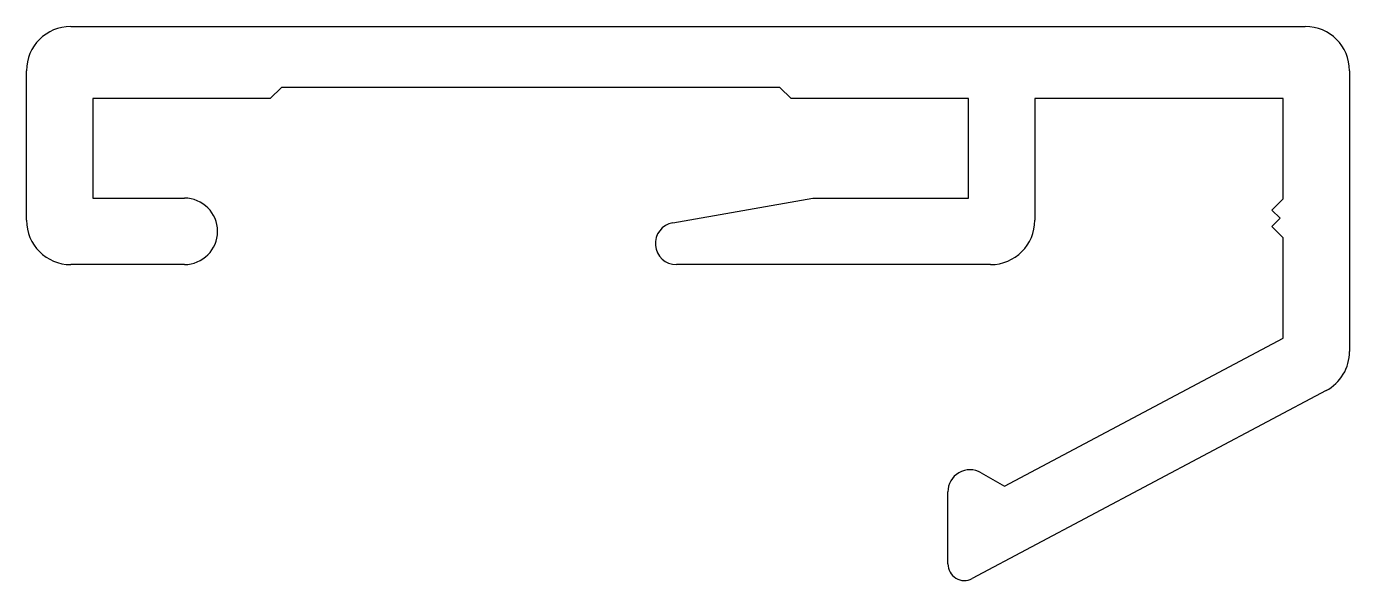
# Model space of a CAD drawing. Extents: x 939.9 to 963.8, y 1.4 to 11.4.
import ezdxf

# ---------------------------------------------------------------- set-up
doc = ezdxf.new("R2010")
doc.units = 0
doc.header["$LTSCALE"] = 15
doc.layers.get('0').update_dxf_attribs({"linetype": 'CONTINUOUS'})

msp = doc.modelspace()

# ---------------------------------------------------------------- linework, layer by layer
at = {"ltscale": 0.05}
for p, q in [((940.735, 11.403), (963.015, 11.403)), ((939.935, 7.903), (939.935, 10.603)), ((963.815, 10.603), (963.815, 5.534)), ((944.535, 10.303), (944.335, 10.103)), ((953.535, 10.303), (944.535, 10.303)), ((953.735, 10.103), (953.535, 10.303)), ((944.335, 10.103), (941.135, 10.103)), ((941.135, 10.103), (941.135, 8.303)), ((956.935, 10.103), (953.735, 10.103)), ((956.935, 8.303), (956.935, 10.103)), ((958.135, 10.103), (958.135, 7.903)), ((962.615, 10.103), (958.135, 10.103)), ((962.615, 8.288), (962.615, 10.103)), ((941.135, 8.303), (942.785, 8.303)), ((951.599, 7.857), (954.127, 8.303)), ((954.127, 8.303), (956.935, 8.303)), ((962.415, 8.088), (962.615, 8.288)), ((962.565, 7.938), (962.415, 8.088)), ((962.415, 7.788), (962.565, 7.938)), ((962.615, 7.588), (962.415, 7.788)), ((962.615, 5.774), (962.615, 7.588)), ((942.785, 7.103), (940.735, 7.103)), ((957.335, 7.103), (951.665, 7.103)), ((957.586, 3.1), (962.615, 5.774)), ((963.39, 4.827), (957.005, 1.432)), ((957.165, 3.344), (957.586, 3.1)), ((956.565, 1.697), (956.565, 2.997))]:
    msp.add_line(p, q, dxfattribs=at)
for centre, radius, start, end in [((940.735, 10.603), 0.8, 90, 180), ((963.015, 10.603), 0.8, 360, 90), ((942.785, 7.703), 0.6, 360, 90), ((940.735, 7.903), 0.8, 180, 270), ((957.335, 7.903), 0.8, 270, 0), ((942.785, 7.703), 0.6, 270, 360), ((951.665, 7.483), 0.38, 100, 270), ((963.015, 5.534), 0.8, 298, 360), ((956.965, 2.997), 0.4, 60, 180), ((956.865, 1.697), 0.3, 180, 298)]:
    msp.add_arc(centre, radius, start, end, dxfattribs=at)

doc.saveas('drawing.dxf')
